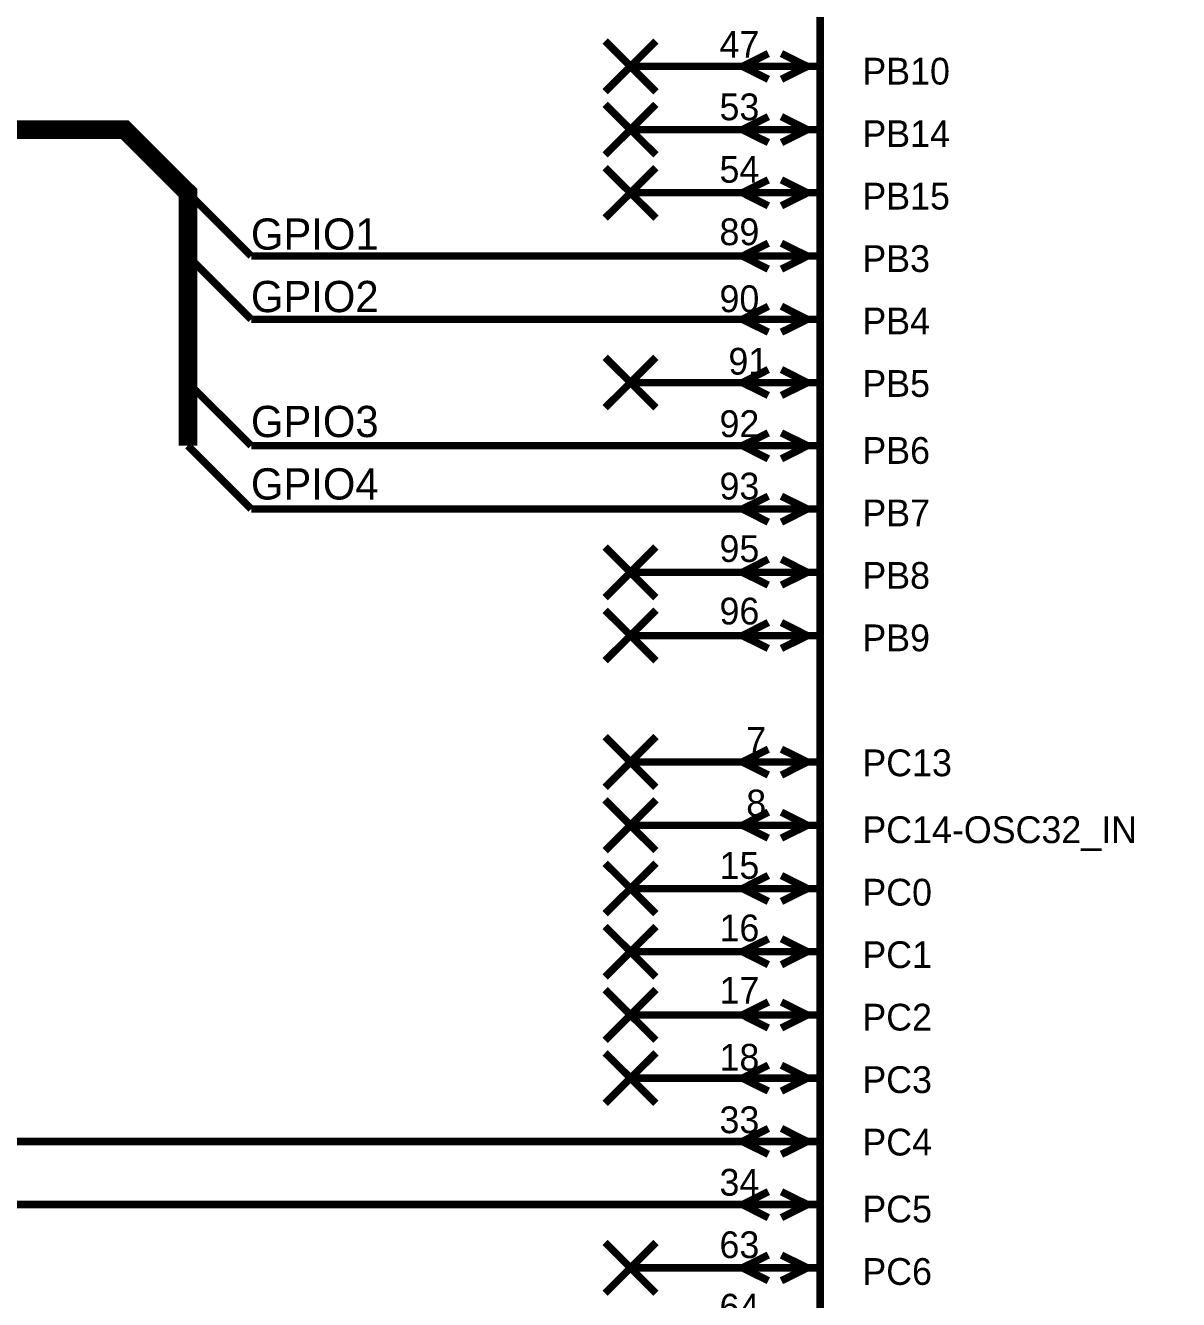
# Model space of a CAD drawing. Header units: inches. Extents: x 0 to 17, y 0 to 11.7.
# Drawn here: x 1.894 to 3.717, y 3.95 to 5.965 of the extents above; entities that cross this region are included whole.
import ezdxf

# ---------------------------------------------------------------- set-up
doc = ezdxf.new("R2010")
doc.units = ezdxf.units.IN
doc.header["$MEASUREMENT"] = 0
doc.layers.add('Sheet', color=255, linetype='Continuous')

msp = doc.modelspace()

# ---------------------------------------------------------------- linework, layer by layer
at = {"layer": 'Sheet'}
for points in [[(3.1506, 6.8, 0.0118, 0.0118, 0), (5.75, 6.8, 0.0118, 0.0118, 0), (5.75, 1.5, 0.0118, 0.0118, 0), (3.1506, 1.5, 0.0118, 0.0118, 0), (3.1506, 6.8, 0.0118, 0.0118, 0)], [(3.1506, 6.8, 0.0039, 0.0039, 0), (3.1506, 1.5, 0.0039, 0.0039, 0), (5.75, 1.5, 0.0039, 0.0039, 0), (5.75, 6.8, 0.0039, 0.0039, 0), (3.1506, 6.8, 0.0039, 0.0039, 0), (3.1506, 6.8, 0.0039, 0.0039, 0)]]:
    msp.add_lwpolyline(points, format="xyseb", close=True, dxfattribs=at)
for points in [[(3.1506, 6.8, 0.0118, 0.0118, 0), (3.1506, 1.5, 0.0118, 0.0118, 0)], [(2.8106, 5.8597, 0.0118, 0.0118, 0), (2.8909, 5.9399, 0.0118, 0.0118, 0)], [(2.8106, 5.9399, 0.0118, 0.0118, 0), (2.8909, 5.8597, 0.0118, 0.0118, 0)], [(3.0686, 5.9201, 0.0118, 0.0118, 0), (3.0276, 5.8998, 0.0118, 0.0118, 0)], [(3.1303, 5.8998, 0.0118, 0.0118, 0), (3.0893, 5.9201, 0.0118, 0.0118, 0)], [(3.1506, 5.8998, 0.0118, 0.0118, 0), (2.8507, 5.8998, 0.0118, 0.0118, 0)], [(3.0686, 5.8795, 0.0118, 0.0118, 0), (3.0276, 5.8998, 0.0118, 0.0118, 0)], [(3.1303, 5.8998, 0.0118, 0.0118, 0), (3.0893, 5.8795, 0.0118, 0.0118, 0)], [(2.8106, 5.76, 0.0118, 0.0118, 0), (2.8909, 5.8398, 0.0118, 0.0118, 0)], [(2.8106, 5.8398, 0.0118, 0.0118, 0), (2.8909, 5.76, 0.0118, 0.0118, 0)], [(3.0686, 5.8204, 0.0118, 0.0118, 0), (3.0276, 5.7997, 0.0118, 0.0118, 0)], [(3.1303, 5.7997, 0.0118, 0.0118, 0), (3.0893, 5.8204, 0.0118, 0.0118, 0)], [(2.151, 5.3, 0.0295, 0.0295, 0), (2.151, 5.7, 0.0295, 0.0295, 0), (2.0509, 5.7997, 0.0295, 0.0295, 0), (1.0512, 5.7997, 0.0295, 0.0295, 0)], [(3.1506, 5.7997, 0.0118, 0.0118, 0), (2.8507, 5.7997, 0.0118, 0.0118, 0)], [(3.0686, 5.7794, 0.0118, 0.0118, 0), (3.0276, 5.7997, 0.0118, 0.0118, 0)], [(3.1303, 5.7997, 0.0118, 0.0118, 0), (3.0893, 5.7794, 0.0118, 0.0118, 0)], [(2.8106, 5.6599, 0.0118, 0.0118, 0), (2.8909, 5.7397, 0.0118, 0.0118, 0)], [(2.8106, 5.7397, 0.0118, 0.0118, 0), (2.8909, 5.6599, 0.0118, 0.0118, 0)], [(3.0686, 5.7203, 0.0118, 0.0118, 0), (3.0276, 5.7, 0.0118, 0.0118, 0)], [(3.1303, 5.7, 0.0118, 0.0118, 0), (3.0893, 5.7203, 0.0118, 0.0118, 0)], [(2.2511, 5.5999, 0.0118, 0.0118, 0), (2.151, 5.7, 0.0118, 0.0118, 0)], [(3.1506, 5.7, 0.0118, 0.0118, 0), (2.8507, 5.7, 0.0118, 0.0118, 0)], [(3.0686, 5.6793, 0.0118, 0.0118, 0), (3.0276, 5.7, 0.0118, 0.0118, 0)], [(3.1303, 5.7, 0.0118, 0.0118, 0), (3.0893, 5.6793, 0.0118, 0.0118, 0)], [(3.0686, 5.6202, 0.0118, 0.0118, 0), (3.0276, 5.5999, 0.0118, 0.0118, 0)], [(3.1303, 5.5999, 0.0118, 0.0118, 0), (3.0893, 5.6202, 0.0118, 0.0118, 0)], [(2.2511, 5.4998, 0.0118, 0.0118, 0), (2.151, 5.5999, 0.0118, 0.0118, 0)], [(2.2511, 5.5999, 0.0118, 0.0118, 0), (2.8507, 5.5999, 0.0118, 0.0118, 0)], [(3.1506, 5.5999, 0.0118, 0.0118, 0), (2.8507, 5.5999, 0.0118, 0.0118, 0)], [(3.0686, 5.5792, 0.0118, 0.0118, 0), (3.0276, 5.5999, 0.0118, 0.0118, 0)], [(3.1303, 5.5999, 0.0118, 0.0118, 0), (3.0893, 5.5792, 0.0118, 0.0118, 0)], [(3.0686, 5.5205, 0.0118, 0.0118, 0), (3.0276, 5.4998, 0.0118, 0.0118, 0)], [(3.1303, 5.4998, 0.0118, 0.0118, 0), (3.0893, 5.5205, 0.0118, 0.0118, 0)], [(2.2511, 5.4998, 0.0118, 0.0118, 0), (2.8507, 5.4998, 0.0118, 0.0118, 0)], [(3.1506, 5.4998, 0.0118, 0.0118, 0), (2.8507, 5.4998, 0.0118, 0.0118, 0)], [(3.0686, 5.4795, 0.0118, 0.0118, 0), (3.0276, 5.4998, 0.0118, 0.0118, 0)], [(3.1303, 5.4998, 0.0118, 0.0118, 0), (3.0893, 5.4795, 0.0118, 0.0118, 0)], [(2.8106, 5.36, 0.0118, 0.0118, 0), (2.8909, 5.4398, 0.0118, 0.0118, 0)], [(2.8106, 5.4398, 0.0118, 0.0118, 0), (2.8909, 5.36, 0.0118, 0.0118, 0)], [(3.0686, 5.4204, 0.0118, 0.0118, 0), (3.0276, 5.3997, 0.0118, 0.0118, 0)], [(3.1303, 5.3997, 0.0118, 0.0118, 0), (3.0893, 5.4204, 0.0118, 0.0118, 0)], [(2.2511, 5.3, 0.0118, 0.0118, 0), (2.151, 5.3997, 0.0118, 0.0118, 0)], [(3.1506, 5.3997, 0.0118, 0.0118, 0), (2.8507, 5.3997, 0.0118, 0.0118, 0)], [(3.0686, 5.3794, 0.0118, 0.0118, 0), (3.0276, 5.3997, 0.0118, 0.0118, 0)], [(3.1303, 5.3997, 0.0118, 0.0118, 0), (3.0893, 5.3794, 0.0118, 0.0118, 0)], [(3.0686, 5.3203, 0.0118, 0.0118, 0), (3.0276, 5.3, 0.0118, 0.0118, 0)], [(3.1303, 5.3, 0.0118, 0.0118, 0), (3.0893, 5.3203, 0.0118, 0.0118, 0)], [(2.2511, 5.1999, 0.0118, 0.0118, 0), (2.151, 5.3, 0.0118, 0.0118, 0)], [(2.2511, 5.3, 0.0118, 0.0118, 0), (2.8507, 5.3, 0.0118, 0.0118, 0)], [(3.1506, 5.3, 0.0118, 0.0118, 0), (2.8507, 5.3, 0.0118, 0.0118, 0)], [(3.0686, 5.2792, 0.0118, 0.0118, 0), (3.0276, 5.3, 0.0118, 0.0118, 0)], [(3.1303, 5.3, 0.0118, 0.0118, 0), (3.0893, 5.2792, 0.0118, 0.0118, 0)], [(3.0686, 5.2201, 0.0118, 0.0118, 0), (3.0276, 5.1999, 0.0118, 0.0118, 0)], [(3.1303, 5.1999, 0.0118, 0.0118, 0), (3.0893, 5.2201, 0.0118, 0.0118, 0)], [(2.2511, 5.1999, 0.0118, 0.0118, 0), (2.8507, 5.1999, 0.0118, 0.0118, 0)], [(3.1506, 5.1999, 0.0118, 0.0118, 0), (2.8507, 5.1999, 0.0118, 0.0118, 0)], [(3.0686, 5.1791, 0.0118, 0.0118, 0), (3.0276, 5.1999, 0.0118, 0.0118, 0)], [(3.1303, 5.1999, 0.0118, 0.0118, 0), (3.0893, 5.1791, 0.0118, 0.0118, 0)], [(2.8106, 5.0596, 0.0118, 0.0118, 0), (2.8909, 5.1399, 0.0118, 0.0118, 0)], [(2.8106, 5.1399, 0.0118, 0.0118, 0), (2.8909, 5.0596, 0.0118, 0.0118, 0)], [(3.0686, 5.1205, 0.0118, 0.0118, 0), (3.0276, 5.0997, 0.0118, 0.0118, 0)], [(3.1303, 5.0997, 0.0118, 0.0118, 0), (3.0893, 5.1205, 0.0118, 0.0118, 0)], [(3.1506, 5.0997, 0.0118, 0.0118, 0), (2.8507, 5.0997, 0.0118, 0.0118, 0)], [(3.0686, 5.0795, 0.0118, 0.0118, 0), (3.0276, 5.0997, 0.0118, 0.0118, 0)], [(3.1303, 5.0997, 0.0118, 0.0118, 0), (3.0893, 5.0795, 0.0118, 0.0118, 0)], [(2.8106, 4.9599, 0.0118, 0.0118, 0), (2.8909, 5.0398, 0.0118, 0.0118, 0)], [(2.8106, 5.0398, 0.0118, 0.0118, 0), (2.8909, 4.9599, 0.0118, 0.0118, 0)], [(3.0686, 5.0204, 0.0118, 0.0118, 0), (3.0276, 4.9996, 0.0118, 0.0118, 0)], [(3.1303, 4.9996, 0.0118, 0.0118, 0), (3.0893, 5.0204, 0.0118, 0.0118, 0)], [(3.1506, 4.9996, 0.0118, 0.0118, 0), (2.8507, 4.9996, 0.0118, 0.0118, 0)], [(3.0686, 4.9793, 0.0118, 0.0118, 0), (3.0276, 4.9996, 0.0118, 0.0118, 0)], [(3.1303, 4.9996, 0.0118, 0.0118, 0), (3.0893, 4.9793, 0.0118, 0.0118, 0)], [(2.8106, 4.7597, 0.0118, 0.0118, 0), (2.8909, 4.84, 0.0118, 0.0118, 0)], [(2.8106, 4.84, 0.0118, 0.0118, 0), (2.8909, 4.7597, 0.0118, 0.0118, 0)], [(3.0686, 4.8201, 0.0118, 0.0118, 0), (3.0276, 4.7998, 0.0118, 0.0118, 0)], [(3.1303, 4.7998, 0.0118, 0.0118, 0), (3.0893, 4.8201, 0.0118, 0.0118, 0)], [(3.1506, 4.7998, 0.0118, 0.0118, 0), (2.8507, 4.7998, 0.0118, 0.0118, 0)], [(3.0686, 4.7791, 0.0118, 0.0118, 0), (3.0276, 4.7998, 0.0118, 0.0118, 0)], [(3.1303, 4.7998, 0.0118, 0.0118, 0), (3.0893, 4.7791, 0.0118, 0.0118, 0)], [(2.8106, 4.6596, 0.0118, 0.0118, 0), (2.8909, 4.7399, 0.0118, 0.0118, 0)], [(2.8106, 4.7399, 0.0118, 0.0118, 0), (2.8909, 4.6596, 0.0118, 0.0118, 0)], [(3.0686, 4.7205, 0.0118, 0.0118, 0), (3.0276, 4.6997, 0.0118, 0.0118, 0)], [(3.1303, 4.6997, 0.0118, 0.0118, 0), (3.0893, 4.7205, 0.0118, 0.0118, 0)], [(3.1506, 4.6997, 0.0118, 0.0118, 0), (2.8507, 4.6997, 0.0118, 0.0118, 0)], [(3.0686, 4.6794, 0.0118, 0.0118, 0), (3.0276, 4.6997, 0.0118, 0.0118, 0)], [(3.1303, 4.6997, 0.0118, 0.0118, 0), (3.0893, 4.6794, 0.0118, 0.0118, 0)], [(2.8106, 4.5599, 0.0118, 0.0118, 0), (2.8909, 4.6397, 0.0118, 0.0118, 0)], [(2.8106, 4.6397, 0.0118, 0.0118, 0), (2.8909, 4.5599, 0.0118, 0.0118, 0)], [(3.0686, 4.6203, 0.0118, 0.0118, 0), (3.0276, 4.5996, 0.0118, 0.0118, 0)], [(3.1303, 4.5996, 0.0118, 0.0118, 0), (3.0893, 4.6203, 0.0118, 0.0118, 0)], [(3.1506, 4.5996, 0.0118, 0.0118, 0), (2.8507, 4.5996, 0.0118, 0.0118, 0)], [(3.0686, 4.5793, 0.0118, 0.0118, 0), (3.0276, 4.5996, 0.0118, 0.0118, 0)], [(3.1303, 4.5996, 0.0118, 0.0118, 0), (3.0893, 4.5793, 0.0118, 0.0118, 0)], [(2.8106, 4.4598, 0.0118, 0.0118, 0), (2.8909, 4.5396, 0.0118, 0.0118, 0)], [(2.8106, 4.5396, 0.0118, 0.0118, 0), (2.8909, 4.4598, 0.0118, 0.0118, 0)], [(3.0686, 4.5202, 0.0118, 0.0118, 0), (3.0276, 4.4999, 0.0118, 0.0118, 0)], [(3.1303, 4.4999, 0.0118, 0.0118, 0), (3.0893, 4.5202, 0.0118, 0.0118, 0)], [(3.1506, 4.4999, 0.0118, 0.0118, 0), (2.8507, 4.4999, 0.0118, 0.0118, 0)], [(3.0686, 4.4792, 0.0118, 0.0118, 0), (3.0276, 4.4999, 0.0118, 0.0118, 0)], [(3.1303, 4.4999, 0.0118, 0.0118, 0), (3.0893, 4.4792, 0.0118, 0.0118, 0)], [(2.8106, 4.3597, 0.0118, 0.0118, 0), (2.8909, 4.4399, 0.0118, 0.0118, 0)], [(2.8106, 4.4399, 0.0118, 0.0118, 0), (2.8909, 4.3597, 0.0118, 0.0118, 0)], [(3.0686, 4.4201, 0.0118, 0.0118, 0), (3.0276, 4.3998, 0.0118, 0.0118, 0)], [(3.1303, 4.3998, 0.0118, 0.0118, 0), (3.0893, 4.4201, 0.0118, 0.0118, 0)], [(3.1506, 4.3998, 0.0118, 0.0118, 0), (2.8507, 4.3998, 0.0118, 0.0118, 0)], [(3.0686, 4.3791, 0.0118, 0.0118, 0), (3.0276, 4.3998, 0.0118, 0.0118, 0)], [(3.1303, 4.3998, 0.0118, 0.0118, 0), (3.0893, 4.3791, 0.0118, 0.0118, 0)], [(2.8106, 4.26, 0.0118, 0.0118, 0), (2.8909, 4.3398, 0.0118, 0.0118, 0)], [(2.8106, 4.3398, 0.0118, 0.0118, 0), (2.8909, 4.26, 0.0118, 0.0118, 0)], [(3.0686, 4.3204, 0.0118, 0.0118, 0), (3.0276, 4.2997, 0.0118, 0.0118, 0)], [(3.1303, 4.2997, 0.0118, 0.0118, 0), (3.0893, 4.3204, 0.0118, 0.0118, 0)], [(3.1506, 4.2997, 0.0118, 0.0118, 0), (2.8507, 4.2997, 0.0118, 0.0118, 0)], [(3.0686, 4.2794, 0.0118, 0.0118, 0), (3.0276, 4.2997, 0.0118, 0.0118, 0)], [(3.1303, 4.2997, 0.0118, 0.0118, 0), (3.0893, 4.2794, 0.0118, 0.0118, 0)], [(3.0686, 4.2203, 0.0118, 0.0118, 0), (3.0276, 4.1996, 0.0118, 0.0118, 0)], [(3.1303, 4.1996, 0.0118, 0.0118, 0), (3.0893, 4.2203, 0.0118, 0.0118, 0)], [(1.8511, 4.1996, 0.0118, 0.0118, 0), (2.8507, 4.1996, 0.0118, 0.0118, 0)], [(3.1506, 4.1996, 0.0118, 0.0118, 0), (2.8507, 4.1996, 0.0118, 0.0118, 0)], [(3.0686, 4.1793, 0.0118, 0.0118, 0), (3.0276, 4.1996, 0.0118, 0.0118, 0)], [(3.1303, 4.1996, 0.0118, 0.0118, 0), (3.0893, 4.1793, 0.0118, 0.0118, 0)], [(3.0686, 4.1202, 0.0118, 0.0118, 0), (3.0276, 4.0999, 0.0118, 0.0118, 0)], [(3.1303, 4.0999, 0.0118, 0.0118, 0), (3.0893, 4.1202, 0.0118, 0.0118, 0)], [(1.8511, 4.0999, 0.0118, 0.0118, 0), (2.8507, 4.0999, 0.0118, 0.0118, 0)], [(3.1506, 4.0999, 0.0118, 0.0118, 0), (2.8507, 4.0999, 0.0118, 0.0118, 0)], [(3.0686, 4.0792, 0.0118, 0.0118, 0), (3.0276, 4.0999, 0.0118, 0.0118, 0)], [(3.1303, 4.0999, 0.0118, 0.0118, 0), (3.0893, 4.0792, 0.0118, 0.0118, 0)], [(2.8106, 3.9597, 0.0118, 0.0118, 0), (2.8909, 4.0399, 0.0118, 0.0118, 0)], [(2.8106, 4.0399, 0.0118, 0.0118, 0), (2.8909, 3.9597, 0.0118, 0.0118, 0)], [(3.0686, 4.0201, 0.0118, 0.0118, 0), (3.0276, 3.9998, 0.0118, 0.0118, 0)], [(3.1303, 3.9998, 0.0118, 0.0118, 0), (3.0893, 4.0201, 0.0118, 0.0118, 0)], [(3.1506, 3.9998, 0.0118, 0.0118, 0), (2.8507, 3.9998, 0.0118, 0.0118, 0)], [(3.0686, 3.9795, 0.0118, 0.0118, 0), (3.0276, 3.9998, 0.0118, 0.0118, 0)], [(3.1303, 3.9998, 0.0118, 0.0118, 0), (3.0893, 3.9795, 0.0118, 0.0118, 0)]]:
    msp.add_lwpolyline(points, format="xyseb", dxfattribs=at)

# ---------------------------------------------------------------- texts
for s, height, p in [('47', 0.04234, (2.9914, 5.9135)), ('PB10', 0.04234, (3.2172, 5.8711)), ('53', 0.04234, (2.9914, 5.8147)), ('PB14', 0.04234, (3.2172, 5.7723)), ('54', 0.04234, (2.9914, 5.7159)), ('PB15', 0.04234, (3.2172, 5.6735)), ('GPIO1', 0.0494, (2.2506, 5.61)), ('89', 0.04234, (2.9914, 5.6171)), ('PB3', 0.04234, (3.2172, 5.5747)), ('GPIO2', 0.0494, (2.2506, 5.5112)), ('90', 0.04234, (2.9914, 5.5112)), ('PB4', 0.04234, (3.2172, 5.476)), ('91', 0.04234, (3.0055, 5.4124)), ('PB5', 0.04234, (3.2172, 5.3772)), ('GPIO3', 0.0494, (2.2506, 5.3136)), ('92', 0.04234, (2.9914, 5.3136)), ('PB6', 0.04234, (3.2172, 5.2713)), ('GPIO4', 0.0494, (2.2506, 5.2149)), ('93', 0.04234, (2.9914, 5.2149)), ('PB7', 0.04234, (3.2172, 5.1725)), ('95', 0.04234, (2.9914, 5.1161)), ('PB8', 0.04234, (3.2172, 5.0737)), ('96', 0.04234, (2.9914, 5.0173)), ('PB9', 0.04234, (3.2172, 4.9749)), ('7', 0.0423, (3.0337, 4.8126)), ('PC13', 0.04234, (3.2172, 4.7773)), ('8', 0.0423, (3.0337, 4.7138)), ('PC14-OSC32_IN', 0.04234, (3.2172, 4.6715)), ('15', 0.04234, (2.9914, 4.615)), ('PC0', 0.04234, (3.2172, 4.5727)), ('16', 0.04234, (2.9914, 4.5162)), ('PC1', 0.04234, (3.2172, 4.4739)), ('17', 0.04234, (2.9914, 4.4175)), ('PC2', 0.04234, (3.2172, 4.3751)), ('18', 0.04234, (2.9914, 4.3116)), ('PC3', 0.04234, (3.2172, 4.2763)), ('33', 0.04234, (2.9914, 4.2128)), ('PC4', 0.04234, (3.2172, 4.1775)), ('34', 0.04234, (2.9914, 4.114)), ('PC5', 0.04234, (3.2172, 4.0717)), ('63', 0.04234, (2.9914, 4.0152)), ('PC6', 0.04234, (3.2172, 3.9729)), ('64', 0.04234, (2.9914, 3.9164))]:
    msp.add_text(s, height=height, dxfattribs=at).set_placement(p)

doc.saveas('drawing.dxf')
